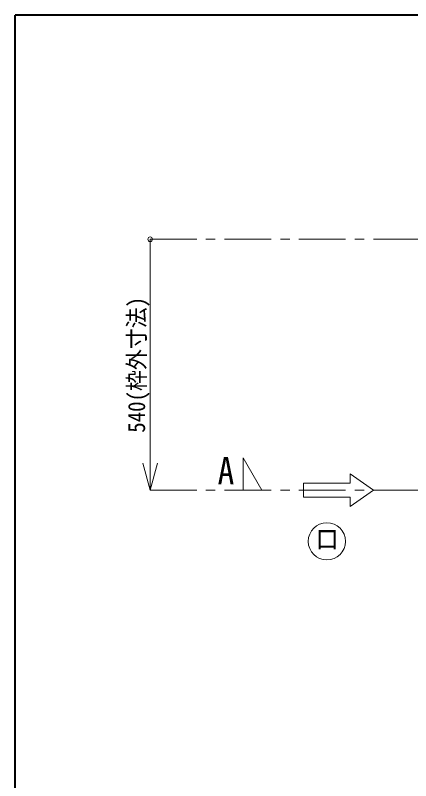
# Model space of a CAD drawing. Units: millimetres at full size, sheet at 1:10; details may follow other scales. Extents: x -2126 to 1924, y -1326 to 1484.
# Drawn here: x -2126 to -1701, y 661 to 1484 of the extents above; entities that cross this region are included whole.
import ezdxf
from ezdxf.enums import TextEntityAlignment as Align

# ---------------------------------------------------------------- set-up
doc = ezdxf.new("R2010")
doc.units = ezdxf.units.MM
doc.header["$LTSCALE"] = 10
doc.header["$PDMODE"] = 32
doc.header["$PDSIZE"] = 5
doc.linetypes.add('CHAIN1', pattern=[8, 5, -1, 1, -1])
doc.layers.add('0-0_ﾚｲﾔ1', color=4, linetype='Continuous', lineweight=9)
doc.styles.add('ＭＳ ゴシック', font='')
doc.styles.get('ＭＳ ゴシック').set_extended_font_data('MS Gothic')

msp = doc.modelspace()

# ---------------------------------------------------------------- linework, layer by layer
at = {"layer": '0-0_ﾚｲﾔ1', "color": 1, "lineweight": 40}
for p in [(-2126.22, -1325.95), (1923.78, 1484.05)]:
    msp.add_line(p, (-2126.22, 1484.05), dxfattribs=at)
at = {"layer": '0-0_ﾚｲﾔ1'}
for q in [(-1981.22, 1243.05), (-1988.98, 1002.02), (-1973.45, 1002.02)]:
    msp.add_line((-1981.22, 973.05), q, dxfattribs=at)
at = {"layer": '0-0_ﾚｲﾔ1', "linetype": 'CHAIN1'}
for p, q in [((-1981.22, 1243.05), (-1676.22, 1243.05)), ((-1981.22, 973.05), (-371.22, 973.05))]:
    msp.add_line(p, q, dxfattribs=at)
at = {"layer": '0-0_ﾚｲﾔ1', "color": 7, "lineweight": 18}
for p, q in [((-1741.22, 973.05), (-1766.22, 990.55)), ((-1816.22, 965.55), (-1816.22, 980.55)), ((-1741.22, 973.05), (-1766.22, 955.55)), ((-1816.22, 965.55), (-1766.22, 965.55)), ((-1766.22, 955.55), (-1766.22, 965.55))]:
    msp.add_line(p, q, dxfattribs=at)
at = {"layer": '0-0_ﾚｲﾔ1', "linetype": 'CHAIN1'}
msp.add_lwpolyline([(-1861.22, 973.05), (-1881.22, 1008.05), (-1881.22, 973.05)], dxfattribs=at)
at = {"layer": '0-0_ﾚｲﾔ1', "color": 7, "lineweight": 18}
msp.add_lwpolyline([(-1816.22, 980.55), (-1766.22, 980.55), (-1766.22, 990.55)], dxfattribs=at)
msp.add_circle((-1791.22, 918.05), 20, dxfattribs=at)
at = {"layer": '0-0_ﾚｲﾔ1', "color": 1}
msp.add_point((-1981.22, 1243.05), dxfattribs=at)

# ---------------------------------------------------------------- texts
at = {"layer": '0-0_ﾚｲﾔ1', "color": 7, "style": 'ＭＳ ゴシック', "width": 0.9}
msp.add_text('540(枠外寸法)', height=18.33, rotation=90, dxfattribs=at).set_placement((-1981.22, 1034.92), align=Align.BOTTOM_LEFT)
at = {"layer": '0-0_ﾚｲﾔ1', "color": 7, "style": 'ＭＳ ゴシック'}
for s, height, width, p in [('A', 29.33, 0.9, (-1908.72, 970.55)), ('ロ', 21.99, 0.85, (-1803.72, 903.05))]:
    msp.add_text(s, height=height, dxfattribs=dict(at, width=width)).set_placement(p, align=Align.BOTTOM_LEFT)

doc.saveas('drawing.dxf')
